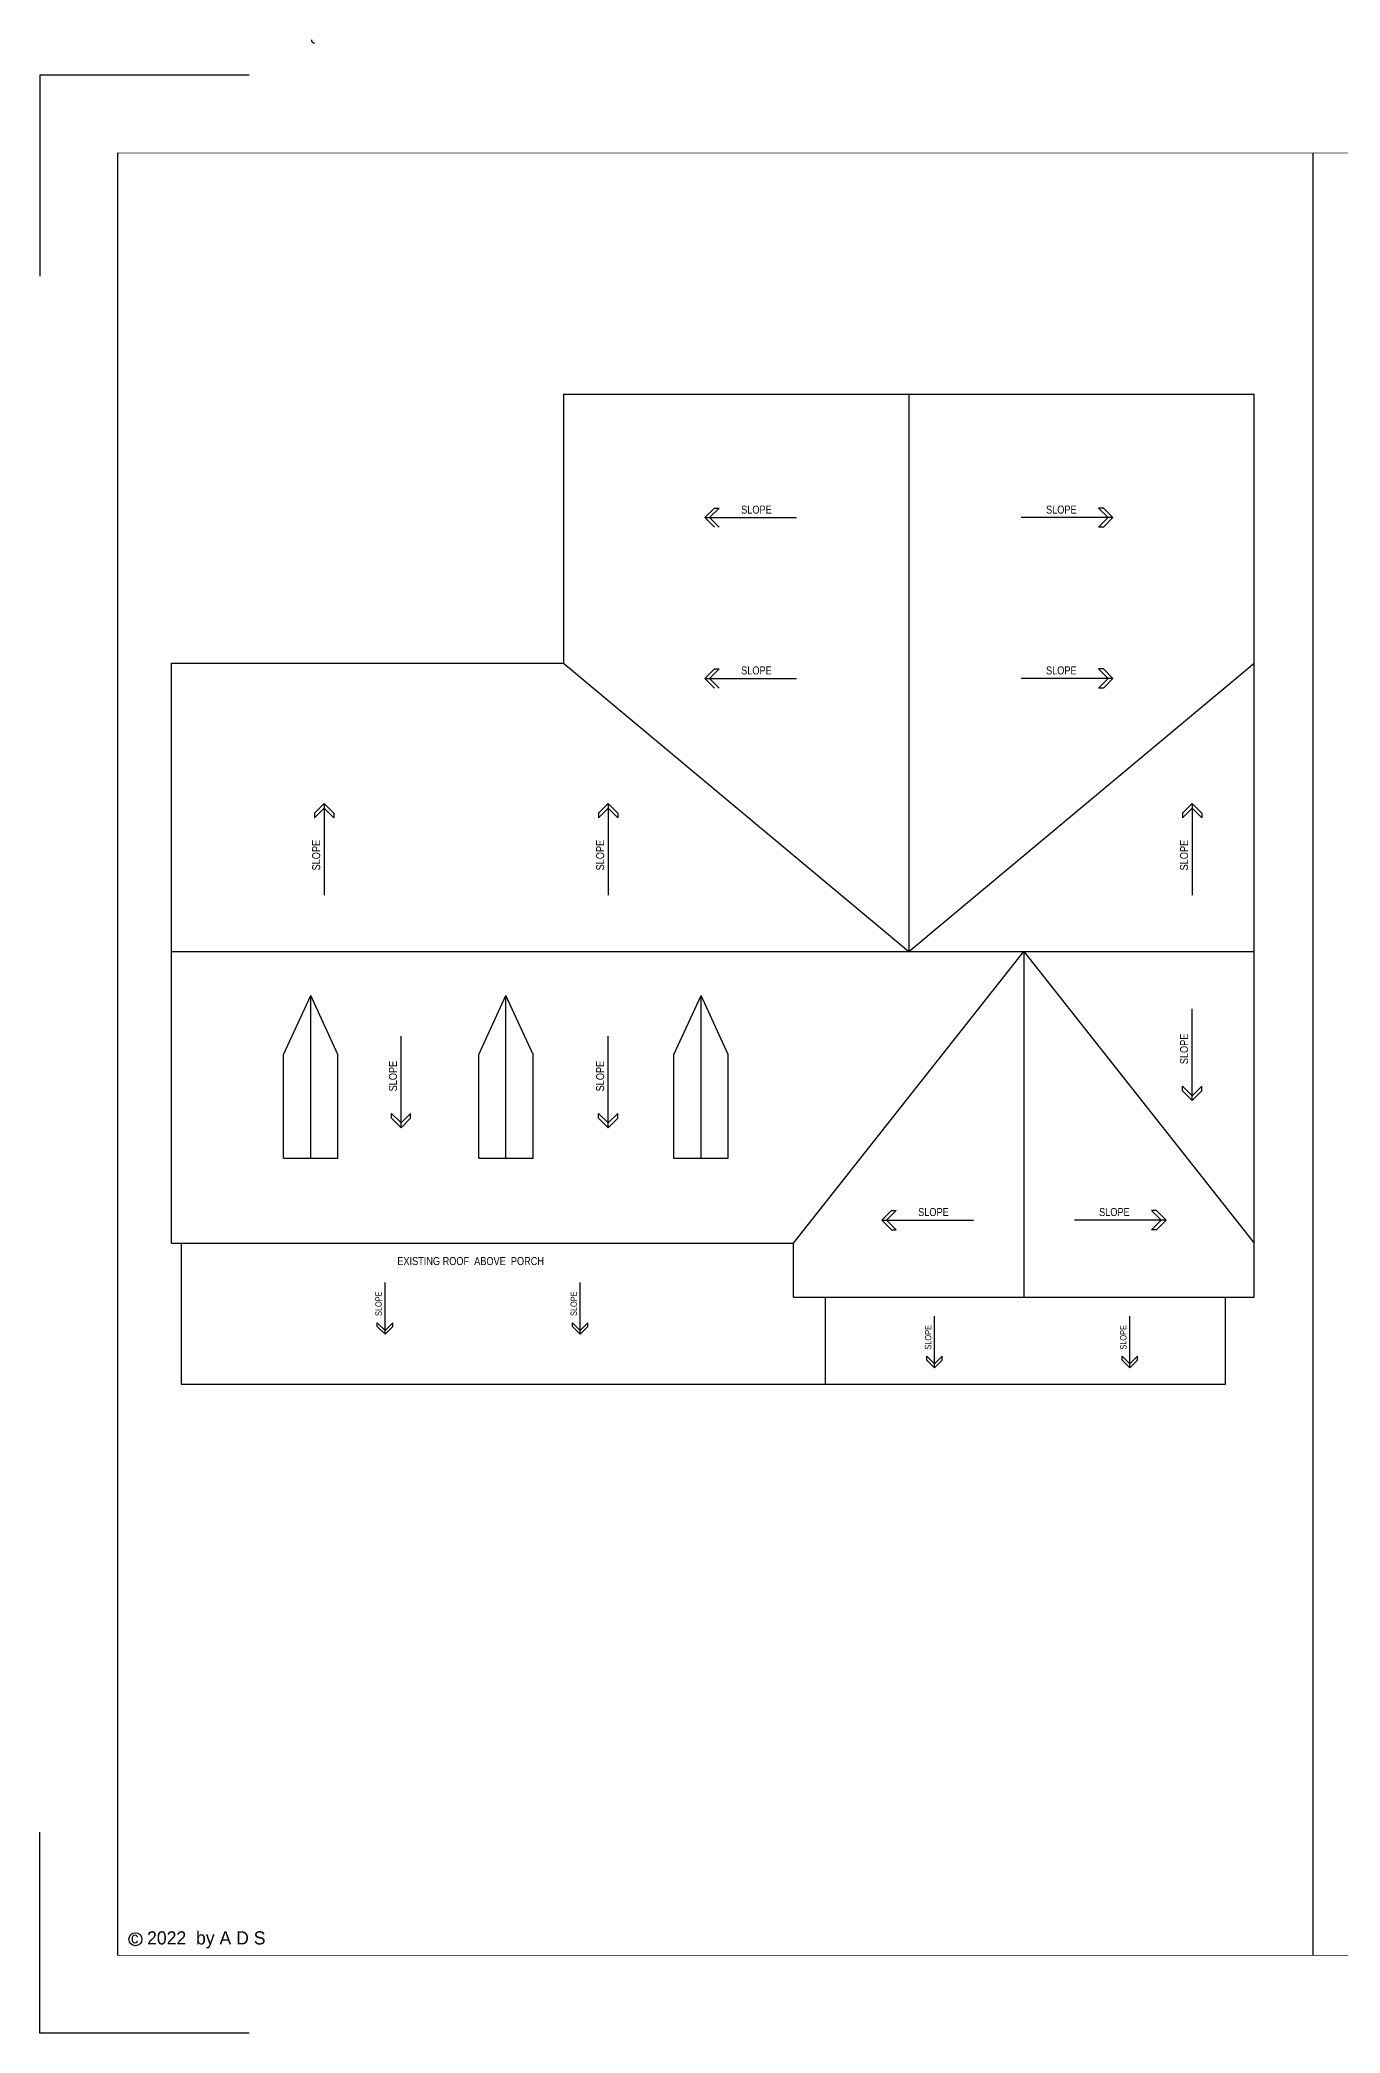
# Model space of a CAD drawing. Header units: inches. Extents: x -1842 to 12195, y -2228 to 2193.
# Drawn here: x 5657 to 6470, y -1028 to 218 of the extents above; entities that cross this region are included whole.
import ezdxf

# ---------------------------------------------------------------- set-up
doc = ezdxf.new("R2010")
doc.units = ezdxf.units.IN
doc.header["$LTSCALE"] = 6
doc.header["$MEASUREMENT"] = 0
doc.layers.add('Title Block', color=7, linetype='Continuous')
doc.layers.add('TXT', color=4, linetype='Continuous')
doc.styles.add('HS-DESIGN-PLAN', font='GOTHIC.TTF', dxfattribs={"height": 0.09375})
doc.styles.add('HS-DESIGN-TTLB', font='GOTHIC.TTF')
doc.styles.get("Standard").update_dxf_attribs({"font": 'ARIALN.TTF'})

msp = doc.modelspace()

# ---------------------------------------------------------------- linework, layer by layer
for p, q in [((5984.1703826, -3.8105158), (5984.1703826, -171.8105158)), ((6200.0703826, -3.8105158), (6200.0703826, -352.1105158)), ((5984.1703826, -171.8105158), (6200.0703826, -352.1105158)), ((6200.0703826, -352.1105158), (6415.9703826, -171.8105158)), ((5739.1703826, -352.1105158), (6127.9703826, -352.1105158)), ((6127.9703826, -352.1105158), (6415.9703826, -352.1105158)), ((6127.9703826, -534.4105158), (6271.9703826, -352.1105158)), ((6271.9703826, -352.1105158), (6271.9703826, -568.0105158)), ((6271.9703826, -352.1105158), (6415.9703826, -534.4105158)), ((5809.1703826, -416.5), (5826.1703826, -379.5)), ((5843.1703826, -416.5), (5826.1703826, -379.5)), ((5826.1703826, -481.1257189), (5826.1703826, -379.5)), ((5931.1703826, -416.5), (5948.1703826, -379.5)), ((5965.1703826, -416.5), (5948.1703826, -379.5)), ((5948.1703826, -481.1257189), (5948.1703826, -379.5)), ((6053.1703826, -416.5), (6070.1703826, -379.5)), ((6087.1703826, -416.5), (6070.1703826, -379.5)), ((6070.1703826, -481.1257189), (6070.1703826, -379.5)), ((5809.1703826, -481.1257189), (5809.1703826, -416.5)), ((5843.1703826, -481.1257189), (5843.1703826, -416.5)), ((5931.1703826, -481.1257189), (5931.1703826, -416.5)), ((5965.1703826, -481.1257189), (5965.1703826, -416.5)), ((6053.1703826, -481.1257189), (6053.1703826, -416.5)), ((6087.1703826, -481.1257189), (6087.1703826, -416.5)), ((5809.1703826, -481.1257189), (5843.1703826, -481.1257189)), ((5931.1703826, -481.1257189), (5965.1703826, -481.1257189)), ((6053.1703826, -481.1257189), (6087.1703826, -481.1257189))]:
    msp.add_line(p, q)
msp.add_lwpolyline([(5705.046575, 147.0156656, 0.5, 0.5, 0), (7200.1058097, 147.0156656, 0, 0, 0), (7200.1058097, -979.4335558, 0.5, 0.5, 0), (5705.046575, -979.4335558, 0.5, 0.5, 0)], format="xyseb")
at = {"const_width": 0.5}
msp.add_lwpolyline([(5705.446575, -979.4335558), (5705.446575, 147.0156656)], dxfattribs=at)
msp.add_lwpolyline([(5705.446575, -979.4335558), (5705.446575, 147.0156656)], dxfattribs=at)
msp.add_arc((5828.6066478, 217.6796988), 2, 180, 270)
msp.add_arc((5828.6066478, 217.6796988), 2, 180, 270)
at = {"layer": 'Title Block'}
for p, q in [((5787.6732, 195.5926256), (5656.869615, 195.5926256)), ((5787.6732, 195.5926256), (5656.869615, 195.5926256)), ((5787.6732, 195.5926256), (5656.869615, 195.5926256)), ((5787.6732, 195.5926256), (5656.869615, 195.5926256)), ((5787.6732, 195.5926256), (5656.869615, 195.5926256)), ((5787.6732, 195.5926256), (5656.869615, 195.5926256)), ((5656.869615, 195.5926256), (5656.869615, 70.1021456)), ((5656.869615, 195.5926256), (5656.869615, 70.1021456)), ((5656.869615, 195.5926256), (5656.869615, 70.1021456)), ((5656.869615, 195.5926256), (5656.869615, 70.1021456)), ((5787.6732, 195.5926256), (5656.869615, 195.5926256)), ((5787.6732, 195.5926256), (5656.869615, 195.5926256)), ((5787.6732, 195.5926256), (5656.869615, 195.5926256)), ((5787.6732, 195.5926256), (5656.869615, 195.5926256)), ((5787.6732, 195.5926256), (5656.869615, 195.5926256)), ((5787.6732, 195.5926256), (5656.869615, 195.5926256)), ((5656.869615, 195.5926256), (5656.869615, 70.1021456)), ((5656.869615, 195.5926256), (5656.869615, 70.1021456)), ((5656.869615, 195.5926256), (5656.869615, 70.1021456)), ((5656.869615, 195.5926256), (5656.869615, 70.1021456)), ((5705.446575, 147.0156656), (5705.446575, -979.4335558)), ((6452.5761923, 147.0156656), (6452.5761923, -979.4335558)), ((5984.1703826, -3.8105158), (6415.9703826, -3.8105158)), ((6415.9703826, -568.0105158), (6415.9703826, -3.8105158)), ((5739.1703826, -171.8105158), (5984.1703826, -171.8105158)), ((5739.1703826, -534.4105158), (5739.1703826, -171.8105158)), ((5739.1703826, -534.4105158), (6127.9703826, -534.4105158)), ((5745.1703826, -534.4105158), (5745.1703826, -622.4105158)), ((6127.9703826, -568.0105158), (6127.9703826, -534.4105158)), ((6127.9703826, -568.0105158), (6415.9703826, -568.0105158)), ((6147.9703826, -622.4105158), (6147.9703826, -568.0105158)), ((6397.9703826, -622.4105158), (6397.9703826, -568.0105158)), ((6397.9703826, -622.4105158), (6397.9703826, -568.0105158)), ((5745.1703826, -622.4105158), (6397.9703826, -622.4105158)), ((5656.869615, -1028.0105158), (5656.869615, -902.5200358)), ((5656.869615, -1028.0105158), (5656.869615, -902.5200358)), ((5656.869615, -1028.0105158), (5656.869615, -902.5200358)), ((5656.869615, -1028.0105158), (5656.869615, -902.5200358)), ((5656.869615, -1028.0105158), (5656.869615, -902.5200358)), ((5656.869615, -1028.0105158), (5656.869615, -902.5200358)), ((5656.869615, -1028.0105158), (5656.869615, -902.5200358)), ((5656.869615, -1028.0105158), (5656.869615, -902.5200358)), ((5787.6732, -1028.0105158), (5656.869615, -1028.0105158)), ((5787.6732, -1028.0105158), (5656.869615, -1028.0105158)), ((5787.6732, -1028.0105158), (5656.869615, -1028.0105158)), ((5787.6732, -1028.0105158), (5656.869615, -1028.0105158)), ((5787.6732, -1028.0105158), (5656.869615, -1028.0105158)), ((5787.6732, -1028.0105158), (5656.869615, -1028.0105158)), ((5787.6732, -1028.0105158), (5656.869615, -1028.0105158)), ((5787.6732, -1028.0105158), (5656.869615, -1028.0105158)), ((5787.6732, -1028.0105158), (5656.869615, -1028.0105158)), ((5787.6732, -1028.0105158), (5656.869615, -1028.0105158)), ((5787.6732, -1028.0105158), (5656.869615, -1028.0105158)), ((5787.6732, -1028.0105158), (5656.869615, -1028.0105158))]:
    msp.add_line(p, q, dxfattribs=at)
msp.add_circle((5716.6202537, -969.3406028), 4.0733674, dxfattribs=at)
at = {"layer": 'TXT'}
for p, q in [((6072.5, -80.9210316), (6129.8, -80.9210316)), ((6078.5, -74.9210316), (6081.5, -74.9210316)), ((6078.5, -74.9210316), (6081.5, -74.9210316)), ((6327.6407653, -80.9210316), (6270.3407653, -80.9210316)), ((6321.6407653, -74.9210316), (6318.6407653, -74.9210316)), ((6321.6407653, -74.9210316), (6318.6407653, -74.9210316)), ((6321.6407653, -86.9210316), (6318.6407653, -86.9210316)), ((6321.6407653, -86.9210316), (6318.6407653, -86.9210316)), ((6072.5, -181.4210316), (6129.8, -181.4210316)), ((6078.5, -175.4210316), (6081.5, -175.4210316)), ((6078.5, -175.4210316), (6081.5, -175.4210316)), ((6327.6407653, -181.4210316), (6270.3407653, -181.4210316)), ((6321.6407653, -175.4210316), (6318.6407653, -175.4210316)), ((6321.6407653, -175.4210316), (6318.6407653, -175.4210316)), ((6321.6407653, -187.4210316), (6318.6407653, -187.4210316)), ((6321.6407653, -187.4210316), (6318.6407653, -187.4210316)), ((5834.6105158, -259.5296174), (5834.6105158, -316.8296174)), ((6012.1105158, -259.5296174), (6012.1105158, -316.8296174)), ((6377.1105158, -259.5296174), (6377.1105158, -316.8296174)), ((5828.6105158, -265.5296174), (5828.6105158, -268.5296174)), ((5828.6105158, -265.5296174), (5828.6105158, -268.5296174)), ((5840.6105158, -265.5296174), (5840.6105158, -268.5296174)), ((5840.6105158, -265.5296174), (5840.6105158, -268.5296174)), ((6006.1105158, -265.5296174), (6006.1105158, -268.5296174)), ((6006.1105158, -265.5296174), (6006.1105158, -268.5296174)), ((6018.1105158, -265.5296174), (6018.1105158, -268.5296174)), ((6018.1105158, -265.5296174), (6018.1105158, -268.5296174)), ((6371.1105158, -265.5296174), (6371.1105158, -268.5296174)), ((6371.1105158, -265.5296174), (6371.1105158, -268.5296174)), ((6383.1105158, -265.5296174), (6383.1105158, -268.5296174)), ((6383.1105158, -265.5296174), (6383.1105158, -268.5296174)), ((6377.1105158, -445.1914143), (6377.1105158, -387.8914143)), ((5882.6105158, -462.1914143), (5882.6105158, -404.8914143)), ((6012.1105158, -462.1914143), (6012.1105158, -404.8914143)), ((6371.1105158, -439.1914143), (6371.1105158, -436.1914143)), ((6371.1105158, -439.1914143), (6371.1105158, -436.1914143)), ((6383.1105158, -439.1914143), (6383.1105158, -436.1914143)), ((6383.1105158, -439.1914143), (6383.1105158, -436.1914143)), ((5876.6105158, -456.1914143), (5876.6105158, -453.1914143)), ((5876.6105158, -456.1914143), (5876.6105158, -453.1914143)), ((5888.6105158, -456.1914143), (5888.6105158, -453.1914143)), ((5888.6105158, -456.1914143), (5888.6105158, -453.1914143)), ((6006.1105158, -456.1914143), (6006.1105158, -453.1914143)), ((6006.1105158, -456.1914143), (6006.1105158, -453.1914143)), ((6018.1105158, -456.1914143), (6018.1105158, -453.1914143)), ((6018.1105158, -456.1914143), (6018.1105158, -453.1914143)), ((6183.1296174, -519.9105158), (6240.4296174, -519.9105158)), ((6189.1296174, -513.9105158), (6192.1296174, -513.9105158)), ((6189.1296174, -513.9105158), (6192.1296174, -513.9105158)), ((6360.8111479, -519.9105158), (6303.5111479, -519.9105158)), ((6354.8111479, -513.9105158), (6351.8111479, -513.9105158)), ((6354.8111479, -513.9105158), (6351.8111479, -513.9105158)), ((6189.1296174, -525.9105158), (6192.1296174, -525.9105158)), ((6189.1296174, -525.9105158), (6192.1296174, -525.9105158)), ((6354.8111479, -525.9105158), (6351.8111479, -525.9105158)), ((6354.8111479, -525.9105158), (6351.8111479, -525.9105158)), ((5872.6105158, -591.2121019), (5872.6105158, -558.9721019)), ((5994.6105158, -591.2121019), (5994.6105158, -558.9721019)), ((5867.8105158, -586.4121019), (5867.8105158, -584.0121019)), ((5867.8105158, -586.4121019), (5867.8105158, -584.0121019)), ((5877.4105158, -586.4121019), (5877.4105158, -584.0121019)), ((5877.4105158, -586.4121019), (5877.4105158, -584.0121019)), ((5989.8105158, -586.4121019), (5989.8105158, -584.0121019)), ((5989.8105158, -586.4121019), (5989.8105158, -584.0121019)), ((5999.4105158, -586.4121019), (5999.4105158, -584.0121019)), ((5999.4105158, -586.4121019), (5999.4105158, -584.0121019)), ((6216.1105158, -612.2121019), (6216.1105158, -579.9721019)), ((6338.1105158, -612.2121019), (6338.1105158, -579.9721019)), ((6211.3105158, -607.4121019), (6211.3105158, -605.0121019)), ((6211.3105158, -607.4121019), (6211.3105158, -605.0121019)), ((6220.9105158, -607.4121019), (6220.9105158, -605.0121019)), ((6220.9105158, -607.4121019), (6220.9105158, -605.0121019)), ((6333.3105158, -607.4121019), (6333.3105158, -605.0121019)), ((6333.3105158, -607.4121019), (6333.3105158, -605.0121019)), ((6342.9105158, -607.4121019), (6342.9105158, -605.0121019)), ((6342.9105158, -607.4121019), (6342.9105158, -605.0121019))]:
    msp.add_line(p, q, dxfattribs=at)
for points in [[(6078.5, -86.9210316), (6072.5, -80.9210316), (6078.5, -74.9210316)], [(6078.5, -86.9210316), (6072.5, -80.9210316), (6078.5, -74.9210316)], [(6081.5, -86.9210316), (6075.5, -80.9210316), (6081.5, -74.9210316)], [(6081.5, -86.9210316), (6075.5, -80.9210316), (6081.5, -74.9210316)], [(6318.6407653, -86.9210316), (6324.6407653, -80.9210316), (6318.6407653, -74.9210316)], [(6318.6407653, -86.9210316), (6324.6407653, -80.9210316), (6318.6407653, -74.9210316)], [(6321.6407653, -86.9210316), (6327.6407653, -80.9210316), (6321.6407653, -74.9210316)], [(6321.6407653, -86.9210316), (6327.6407653, -80.9210316), (6321.6407653, -74.9210316)], [(6078.5, -187.4210316), (6072.5, -181.4210316), (6078.5, -175.4210316)], [(6078.5, -187.4210316), (6072.5, -181.4210316), (6078.5, -175.4210316)], [(6081.5, -187.4210316), (6075.5, -181.4210316), (6081.5, -175.4210316)], [(6081.5, -187.4210316), (6075.5, -181.4210316), (6081.5, -175.4210316)], [(6318.6407653, -187.4210316), (6324.6407653, -181.4210316), (6318.6407653, -175.4210316)], [(6318.6407653, -187.4210316), (6324.6407653, -181.4210316), (6318.6407653, -175.4210316)], [(6321.6407653, -187.4210316), (6327.6407653, -181.4210316), (6321.6407653, -175.4210316)], [(6321.6407653, -187.4210316), (6327.6407653, -181.4210316), (6321.6407653, -175.4210316)], [(5840.6105158, -265.5296174), (5834.6105158, -259.5296174), (5828.6105158, -265.5296174)], [(5840.6105158, -265.5296174), (5834.6105158, -259.5296174), (5828.6105158, -265.5296174)], [(6018.1105158, -265.5296174), (6012.1105158, -259.5296174), (6006.1105158, -265.5296174)], [(6018.1105158, -265.5296174), (6012.1105158, -259.5296174), (6006.1105158, -265.5296174)], [(6383.1105158, -265.5296174), (6377.1105158, -259.5296174), (6371.1105158, -265.5296174)], [(6383.1105158, -265.5296174), (6377.1105158, -259.5296174), (6371.1105158, -265.5296174)], [(5840.6105158, -268.5296174), (5834.6105158, -262.5296174), (5828.6105158, -268.5296174)], [(5840.6105158, -268.5296174), (5834.6105158, -262.5296174), (5828.6105158, -268.5296174)], [(6018.1105158, -268.5296174), (6012.1105158, -262.5296174), (6006.1105158, -268.5296174)], [(6018.1105158, -268.5296174), (6012.1105158, -262.5296174), (6006.1105158, -268.5296174)], [(6383.1105158, -268.5296174), (6377.1105158, -262.5296174), (6371.1105158, -268.5296174)], [(6383.1105158, -268.5296174), (6377.1105158, -262.5296174), (6371.1105158, -268.5296174)], [(6383.1105158, -436.1914143), (6377.1105158, -442.1914143), (6371.1105158, -436.1914143)], [(6383.1105158, -436.1914143), (6377.1105158, -442.1914143), (6371.1105158, -436.1914143)], [(6383.1105158, -439.1914143), (6377.1105158, -445.1914143), (6371.1105158, -439.1914143)], [(6383.1105158, -439.1914143), (6377.1105158, -445.1914143), (6371.1105158, -439.1914143)], [(5888.6105158, -453.1914143), (5882.6105158, -459.1914143), (5876.6105158, -453.1914143)], [(5888.6105158, -453.1914143), (5882.6105158, -459.1914143), (5876.6105158, -453.1914143)], [(5888.6105158, -456.1914143), (5882.6105158, -462.1914143), (5876.6105158, -456.1914143)], [(5888.6105158, -456.1914143), (5882.6105158, -462.1914143), (5876.6105158, -456.1914143)], [(6018.1105158, -453.1914143), (6012.1105158, -459.1914143), (6006.1105158, -453.1914143)], [(6018.1105158, -453.1914143), (6012.1105158, -459.1914143), (6006.1105158, -453.1914143)], [(6018.1105158, -456.1914143), (6012.1105158, -462.1914143), (6006.1105158, -456.1914143)], [(6018.1105158, -456.1914143), (6012.1105158, -462.1914143), (6006.1105158, -456.1914143)], [(6189.1296174, -525.9105158), (6183.1296174, -519.9105158), (6189.1296174, -513.9105158)], [(6189.1296174, -525.9105158), (6183.1296174, -519.9105158), (6189.1296174, -513.9105158)], [(6192.1296174, -525.9105158), (6186.1296174, -519.9105158), (6192.1296174, -513.9105158)], [(6192.1296174, -525.9105158), (6186.1296174, -519.9105158), (6192.1296174, -513.9105158)], [(6351.8111479, -525.9105158), (6357.8111479, -519.9105158), (6351.8111479, -513.9105158)], [(6351.8111479, -525.9105158), (6357.8111479, -519.9105158), (6351.8111479, -513.9105158)], [(6354.8111479, -525.9105158), (6360.8111479, -519.9105158), (6354.8111479, -513.9105158)], [(6354.8111479, -525.9105158), (6360.8111479, -519.9105158), (6354.8111479, -513.9105158)], [(5877.4105158, -584.0121019), (5872.6105158, -588.8121019), (5867.8105158, -584.0121019)], [(5877.4105158, -584.0121019), (5872.6105158, -588.8121019), (5867.8105158, -584.0121019)], [(5999.4105158, -584.0121019), (5994.6105158, -588.8121019), (5989.8105158, -584.0121019)], [(5999.4105158, -584.0121019), (5994.6105158, -588.8121019), (5989.8105158, -584.0121019)], [(5877.4105158, -586.4121019), (5872.6105158, -591.2121019), (5867.8105158, -586.4121019)], [(5877.4105158, -586.4121019), (5872.6105158, -591.2121019), (5867.8105158, -586.4121019)], [(5999.4105158, -586.4121019), (5994.6105158, -591.2121019), (5989.8105158, -586.4121019)], [(5999.4105158, -586.4121019), (5994.6105158, -591.2121019), (5989.8105158, -586.4121019)], [(6220.9105158, -605.0121019), (6216.1105158, -609.8121019), (6211.3105158, -605.0121019)], [(6220.9105158, -605.0121019), (6216.1105158, -609.8121019), (6211.3105158, -605.0121019)], [(6220.9105158, -607.4121019), (6216.1105158, -612.2121019), (6211.3105158, -607.4121019)], [(6220.9105158, -607.4121019), (6216.1105158, -612.2121019), (6211.3105158, -607.4121019)], [(6342.9105158, -605.0121019), (6338.1105158, -609.8121019), (6333.3105158, -605.0121019)], [(6342.9105158, -605.0121019), (6338.1105158, -609.8121019), (6333.3105158, -605.0121019)], [(6342.9105158, -607.4121019), (6338.1105158, -612.2121019), (6333.3105158, -607.4121019)], [(6342.9105158, -607.4121019), (6338.1105158, -612.2121019), (6333.3105158, -607.4121019)]]:
    msp.add_lwpolyline(points, dxfattribs=at)

# ---------------------------------------------------------------- texts
at = {"insert": (5880.2925158, -543.0105158), "char_height": 5, "width": 110.476910075, "attachment_point": 1}
msp.add_mtext('\\A1;EXISTING ROOF  ABOVE  PORCH', dxfattribs=at)
at = {"layer": 'Title Block', "insert": (5713.7703487, -964.8780407), "char_height": 7.05375, "attachment_point": 1, "style": 'HS-DESIGN-PLAN'}
msp.add_mtext_dynamic_manual_height_columns('c', width=0.213936353, gutter_width=0.46875, heights=[0], dxfattribs=at)
at = {"layer": 'Title Block', "insert": (5723.8829923, -964.3762516), "char_height": 8.229375, "width": 286.020616253, "attachment_point": 1, "style": 'HS-DESIGN-TTLB'}
msp.add_mtext('2022  by A D S', dxfattribs=at)
at = {"layer": 'TXT', "char_height": 5, "width": 110.476910075}
for insert, attachment_point in [((6114.332372, -73.3869111), 3), ((6285.8083932, -73.3869111), 1), ((6114.332372, -173.8869111), 3), ((6285.8083932, -173.8869111), 1), ((6224.9619894, -512.3763953), 3), ((6318.9787759, -512.3763953), 1)]:
    msp.add_mtext('\\A1;SLOPE', dxfattribs=dict(at, insert=insert, attachment_point=attachment_point))
at = {"layer": 'TXT', "rotation": 90}
for insert, char_height, width, attachment_point in [((5827.0763953, -301.3619894), 5, 110.476910075, 1), ((6004.5763953, -301.3619894), 5, 110.476910075, 1), ((6369.5763953, -301.3619894), 5, 110.476910075, 1), ((6369.5763953, -403.3590422), 5, 110.476910075, 3), ((5875.0763953, -420.3590422), 5, 110.476910075, 3), ((6004.5763953, -420.3590422), 5, 110.476910075, 3), ((5866.5832194, -564.5462043), 4, 88.38152806, 3), ((5988.5832194, -564.5462043), 4, 88.38152806, 3), ((6210.0832194, -585.5462043), 4, 88.38152806, 3), ((6332.0832194, -585.5462043), 4, 88.38152806, 3)]:
    msp.add_mtext('\\A1;SLOPE', dxfattribs=dict(at, insert=insert, char_height=char_height, width=width, attachment_point=attachment_point))

doc.saveas('drawing.dxf')
